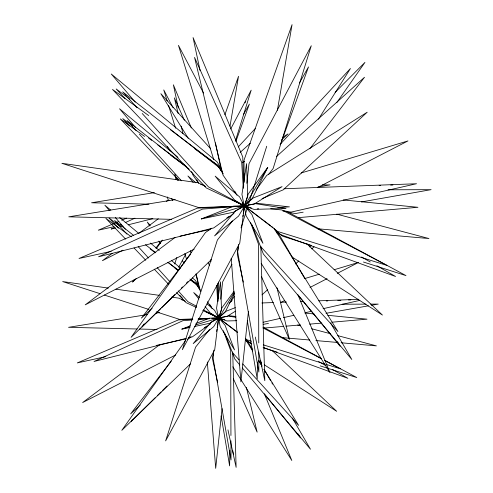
<?xml version="1.0" encoding="UTF-8"?>
<svg xmlns="http://www.w3.org/2000/svg" width="493" height="493" viewBox="0 0 493 493"><rect width="100%" height="100%" fill="white"/><g stroke="black" fill="none" stroke-linecap="round" stroke-linejoin="round"><path stroke-width="0.74" d="M229.88 450.485L229.627 465.891L221.135 415.907M257.494 362.09L257.223 378.957L247.295 320.536M222.066 408.623L215.688 468.35L207.331 361.973M248.423 311.514L240.904 381.835L231.205 258.264M220.722 299.196L222.608 281.922L231.956 264.211M246.864 183.297L249.002 163.707L311.268 45.757L273.147 168.489L268.506 174.522M243.172 206.77L252.354 198.34L267.748 167.386L248.201 194.051L244.405 205.895L239.758 243.086L182.355 349.697L217.376 240.042L232.548 220.87M213.586 352.581L212.594 359.354L217.659 382.605M238.624 245.224L237.287 254.302L243.351 282.138M213.876 350.172L212.871 356.914L231.02 459.994L230.958 440.859M216.661 331.45L217 329.207M217.222 327.709L218.67 317.973L221.918 307.854L234.113 291.221M238.63 244.614L237.608 251.448L258.85 372.055L258.782 352.119M242.815 216.519L243.043 215.003M243.271 213.487L244.405 205.895L247.72 196.331L246.562 163.664L241.94 194.396L246.167 215.934L262.942 243.246L251.88 214.412L244.405 205.895L242.217 202.752M229.978 126.22L238.526 76.298L224.894 114.752M277.399 110.266L292.059 24.65L243.986 160.243L244.189 182.305M235.432 140.856L251.171 90.188L230.681 129.006M241.059 227.858L266.725 146.248M174.713 263.977L176.808 257.414M235.876 141.429L249.347 104.115L243.332 114.77M281.035 142.976L308.501 66.912L299.448 82.947M234.582 293.206L225.474 311.521L217.425 318.872M245.064 102.766L245.773 101.404M178.682 267.28L185.584 254.462M267.748 167.386L238.557 216.094L214.591 235.882L235.549 210.788L244.405 205.895L253.125 198.007L282.051 186.644L254.339 203.985L244.405 205.895L201.304 218.96L233.664 212.169L244.405 205.895L255.516 203.677L286.02 208.508L253.981 209.389L244.405 205.895L206.302 187.95L112.478 89.43L148.689 115.559M234.237 292.306L213.679 326.693L193.194 343.609L211.103 322.163L218.67 317.973L226.133 311.237L235.315 307.632M318.398 119.281L350.437 68.521L280.086 144.412M144.215 323.864L142.015 327.013L160.632 308.606M132.481 419.611L131.163 421.497L155.085 397.839M336.713 102.692L364.943 62.401L335.117 92.413M134.373 279.568L132.592 282.082L136.462 278.329M156.62 248.219L162.407 240.066M185.393 340.731L121.826 430.315L190.452 363.883M243.456 207.091L246.186 203.455M256.009 190.051L266.719 175.428L367.199 112.219L283.198 189.854L262.036 198.599M220.038 316.112L217.727 319.168M229.116 303.713L234.569 296.275M309.777 148.818L364.5 77.272L276.536 156.478M155.782 248.133L160.003 242.655M190.563 254.277L141.417 318.102L152.134 308.205M171.305 361.086L130.651 413.88L140.234 405.03M231.186 301.685L232.117 300.483M209.716 329.293L195.573 347.158L165.642 440.884L214.708 349.759L218.67 317.973L218.485 314.941M238.211 146.957L255.485 128.322M161.729 307.521L174.867 294.524M181.436 288.023L182.533 286.938M186.366 283.148L188.006 281.521M157.261 395.688L161.063 391.923M162.696 390.308L167.047 386.007M211.503 259.484L131.095 337.329L205.464 232.517L211.744 228.222M243.419 175.114L244.546 174.072M281.774 139.667L287.98 133.93L282.797 137.196M262.011 294.863L267.662 289.637M295.362 264.038L298.758 260.902M311.761 248.885L314.023 246.796M240.14 152.411L250.376 143.192M112.244 253.322L102.421 260.692L122.985 250.179M138.638 233.516L158.278 218.775M175.009 237.472L85.246 304.834L194.162 249.15M159.492 344.872L82.645 402.541L175.705 354.96M233.972 213.383L213.722 227.914L98.575 256.779L202.543 209.087L233.744 206.703M210.554 323.802L192.455 336.799L188.727 337.736M226.817 217.918L229.331 216.199M187.272 339.443L191.044 336.867M204.231 327.851L206.74 326.132M210.511 228.82L209.254 229.664L180.062 236.122M188.634 338.297L190.508 337.027M242.599 162.48L244.54 161.254M309.314 246.919L311.268 245.693M235.488 311.138L227.168 316.346L218.67 317.973L195.838 324.899M317.634 187.525L407.951 140.936L301.198 172.963M280.683 302.579L284.775 300.465M310.017 287.444L327.075 278.644M337.304 273.368L358.454 262.455L334.118 269.757M114.684 227.464L111.196 229.066L115.652 227.951M120.267 224.9L121.666 224.26M125.154 222.657L134.934 218.177M118.844 221.449L98.323 230.182L114.111 226.688M121.672 220.248L126.627 218.14M166.252 201.286L169.081 200.084M201.304 218.96L233.435 206.203L245.902 206.056M190.064 327.42L181.837 329.145L190.292 325.787M195.924 323.55L209.303 318.238L218.67 317.973L228.173 316.081L235.623 317.258M181.837 329.145L189.941 326.686M304.612 278.613L319.365 274.182M121.592 226.46L123.084 226.084M128.279 224.783L152.799 218.639M185.744 338.481L94.034 361.468L182.897 320.703L192.03 320.006M263.139 322.249L280.369 318.349M283.364 317.671L293.853 315.298M305.093 312.759L311.835 311.237M323.075 308.692L359.785 300.391M111.208 251.35L79.022 258.468L197.286 208.163L233.762 206.407M105.903 356.593L77.321 362.91L178.404 319.914L192.837 319.217M156.293 345.445L186.379 338.796M255.127 203.572L256.557 203.264L289.422 206.863L277.923 207.578M194.544 326.477L209.494 323.34L218.67 317.973L221.511 309.801L220.519 281.879L216.569 308.15L220.18 326.557L234.52 349.901L225.067 325.257L217.801 316.722M317.942 187.026L330.033 184.893L322.336 184.918M303.158 212.187L295.59 213.524L288.06 212.403M361.449 201.927L431.098 189.663L388.016 189.799M263.182 324.363L268.482 323.433M326.009 313.301L368.4 305.833M371.432 305.303L378.242 304.101L370.557 304.126M154.408 192.609L91.575 202.771L148.954 204.176M175.163 199.616L68.767 216.828L171.737 219.342M147.37 314.571L68.558 327.321L137.072 328.991M155.708 313.221L159.498 312.605M298.327 217.641L417.935 207.3L343.171 199.93M263.675 328.11L283.574 326.391M285.872 326.193L300.41 324.936M309.592 324.141L321.837 323.081M331.789 322.219L366.989 319.174L327.894 315.323M239.074 206.296L244.405 205.895L260.261 217.894M198.118 319.544L209.537 318.669M215.626 318.207L218.67 317.973L226.86 320.961L236.751 320.69M257.223 208.859L258.757 208.767M198.155 318.965L208.034 318.49M379.123 185.621L380.658 185.553M390.635 185.115L392.939 185.011M326.255 300.983L327.796 300.915M337.797 300.471L340.873 300.336M348.563 299.997L350.874 299.898M283.999 188.757L416.517 183.735L291.166 212.082L282.871 210.986M261.869 302.973L273.412 302.536M280.344 302.271L286.501 302.043M300.354 301.513L303.435 301.396M318.829 300.816L358.855 299.3M270.682 208.761L281.947 209.987L386.925 265.407L277.688 231.476L244.405 205.895L198.784 207.584L61.902 163.319L198.118 182.737L205.606 186.483M192.677 318.94L179.68 319.421L156.281 311.853M198.796 318.712L209.5 318.312M211.793 318.231L218.67 317.973L237.527 332.239M342.124 304.218L365.948 304.138M139.383 329.047L157.088 329.478M317.905 228.795L428.941 238.538L336.719 214.135M282.218 337.613L309.783 340.028M315.908 340.571L337.348 342.45M341.174 342.783L376.399 345.876L337.767 335.653M304.896 313.055L314.096 313.961M229.06 315.723L235.894 316.475M283.913 210.825L285.429 211.016M200.669 184.548L202.95 184.869M181.714 299.793L183.242 300.009M108.343 288.097L62.685 281.583L99.98 293.643M115.954 289.181L159.331 295.362M171.502 297.1L179.113 298.185L185.251 301.254M297.649 325.035L300.619 325.824M311.761 328.776L330.335 333.687M245.804 206.308L251.412 207.966M220.057 318.386L224.894 319.815M251.535 341.205L247.129 339.837L245.311 338.445M263.299 344.86L324.314 363.816M325.781 364.272L340.484 368.838L324.85 360.586M311.373 245.391L282.772 236.258L275.575 230.564M363.44 262.023L405.979 275.605L286.186 211.109M263.17 347.664L277.06 352.101M320.21 365.88L356.772 377.558L324.905 360.401M104.368 295.06L148.972 309.487M250.937 342.999L249.489 342.469L245.341 339.172M263.231 347.473L347.836 378.291L332.565 369.54M196.504 307.533L186.107 302.64L176.549 292.602M202.74 310.473L218.67 317.973L237.441 332.393M231.47 199.425L244.405 205.895L244.966 207.313M206.394 311.835L218.67 317.973L219.231 319.384M244.405 205.895L243.554 204.62L244.405 205.895L234.65 200.121L215.176 176.149L239.604 196.892L244.405 205.895L208.49 186.896L142.206 113.489M262.997 327.931L321.454 358.793M196.652 306.326L187.975 301.734L178.232 290.944M203.326 309.857L218.67 317.973L219.718 320.807M263.2 327.179L321.516 358.577M361.603 257.019L370.249 261.974M376.899 265.789L395.528 276.462L280.462 234.551L275.051 230.256M318.626 361.548L325.928 365.732M291.739 256.804L382.432 315.052L306.911 243.887M259.133 361.486L261.074 362.731M264.303 364.808L336.645 411.273L272.191 350.535M194.889 148.892L217.364 165.106L222.01 172.119M144.597 136.432L120.341 118.93L178.922 180.444M170.714 155.277L186.262 166.492M131.44 236.85L105.921 218.436L125.567 239.068M175.021 268.291L178.133 270.54M189.965 279.075L195.567 283.118L199.77 289.453M129.708 99.136L116.182 88.956L124.975 98.569M170.295 129.671L218.874 166.221L222.583 171.983M132.611 126.017L122.775 118.622L129.536 126.005M148.584 138.034L151.653 140.345M157.803 144.973L184.832 165.309M120.742 226.805L109.082 218.029L118.443 228.259M150.205 248.971L155.116 252.669M168.008 262.362L178.441 270.213M190.717 279.451L196.855 284.067L199.739 288.547M261.481 218.818L270.626 225.739M271.846 226.663L273.067 227.587M189.263 169.327L127.058 120.532L136.296 130.768M133.412 235.241L114.641 220.513L126.947 234.144M145.521 244.738L155.813 252.817M167.922 262.313L178.219 270.392M190.329 279.888L196.99 285.114L200.324 290.174M245.502 339.209L251.467 343.929M177.991 157.322L119.546 108.78L135.538 127.514M110.796 210.16L104.886 205.248L109.372 210.505M119.663 217.524L138.588 233.238M150.414 243.061L159.282 250.432M171.7 260.742L180.567 268.112M192.393 277.935L195.351 280.388L198.969 286.223M276.561 232.665L279.488 235.099L304.625 278.329M245.717 340.49L248.657 342.937L252.521 349.58M195.968 182.829L187.925 176.001L193.151 182.428M199.492 297.476L193.694 292.552L198.919 298.992M207.035 303.879L214.572 310.282L218.67 317.973L210.338 313.037L205.106 306.603M134.065 247.991L145.749 260.261M154.247 269.184L168.588 284.239M176.851 177.69L178.411 179.39M179.816 295.301L182.416 298.142M239.123 359.964L232.4 352.575L224.833 333.508M242.741 363.945L298.598 425.354L263.958 369.263M210.671 148.787L160.866 93.682L188.203 138.311M137.066 107.794L122.683 91.864L219.034 167.447L223.261 173.856M139.377 134.176L181.473 180.802M150.365 225.486L147.278 222.066L149.681 225.991M182.305 260.828L184.37 263.108M138.231 246.642L148.485 257.999M157.205 267.656L170.03 281.86M135.242 102.088L111.27 73.999L217.117 161.92L221.129 168.384M115.362 217.524L125.339 229.214M239.838 365.011L234.902 359.126L232.382 352.741M242.309 367.957L310.473 449.234L292.312 418.009M298.727 295.738L340.127 346.265L337.477 341.581M265.068 394.727L300.49 437.95L298.228 433.957M236.985 195.216L223.021 175.114L194.544 57.422L241.712 162.425L243.314 188.351M198.636 183.297L193.09 175.317L192.553 173.086M207.362 301.685L212.144 308.581M234.674 191.155L235.944 193.077M191.302 171.539L192.973 174.072M196.732 179.766L197.983 181.664M209.913 304.705L211.583 307.231M261.179 263.324L329.971 372.622L297.754 294.364M232.85 366.798L291.807 460.474L264.303 393.679M274.287 228.505L337.915 331.524L260.464 246.371L251.726 224.358M245.428 339.258L252.675 351.004M258.72 360.784L261.943 366.003M167.324 146.439L170.11 150.987M158.9 241.046L160.502 243.665M330.538 322.884L351.805 359.465L263.385 254.037L260.594 246.956M258.702 360.21L261.407 364.863M264.112 369.51L270.682 380.806M271.84 382.796L272.611 384.127M203.529 93.054L178.454 45.374L213.752 159.627M173.068 107.634L163.762 89.942L167.17 100.973M171.601 198.457L172.673 200.497M184.388 120.206L174.356 97.867L178.139 113.507M208.188 262.596L209.445 265.4M261.389 276.462L289.403 339.43L276.986 287.801M233.429 378.827L257.136 432.108L246.383 387.399M191.346 127.995L173.376 84.802L178.312 108.01M177.449 180.493L174.793 174.109L175.915 179.384M210.474 259.873L211.066 261.29M250.493 222.435L258.443 244.017L258.757 342.918M223.372 330.723L230.675 350.56L230.94 435.504M168.532 105.391L175.582 128.192M167.306 196.972L168.446 200.651M184.82 253.636L186.637 259.528M181.202 126.165L183.002 133.615M190.483 250.684L191.025 252.921M196.072 273.781L200.398 291.665M255.312 337.052L264.815 380.676L260.822 246.229M227.951 429.859L236.122 467.364L232.69 351.903M200.096 70.653L193.065 37.573L242.747 156.99L243.702 185.263M215.441 142.828L221.351 170.652M196.091 274.293L198.975 287.85M260.803 360.882L261.9 366.145M232.69 450.442L233.472 454.195M216.655 285.373L217.641 301.297M217.512 283.777L218.109 301.254M218.344 282.021L218.491 298.086"/></g></svg>
